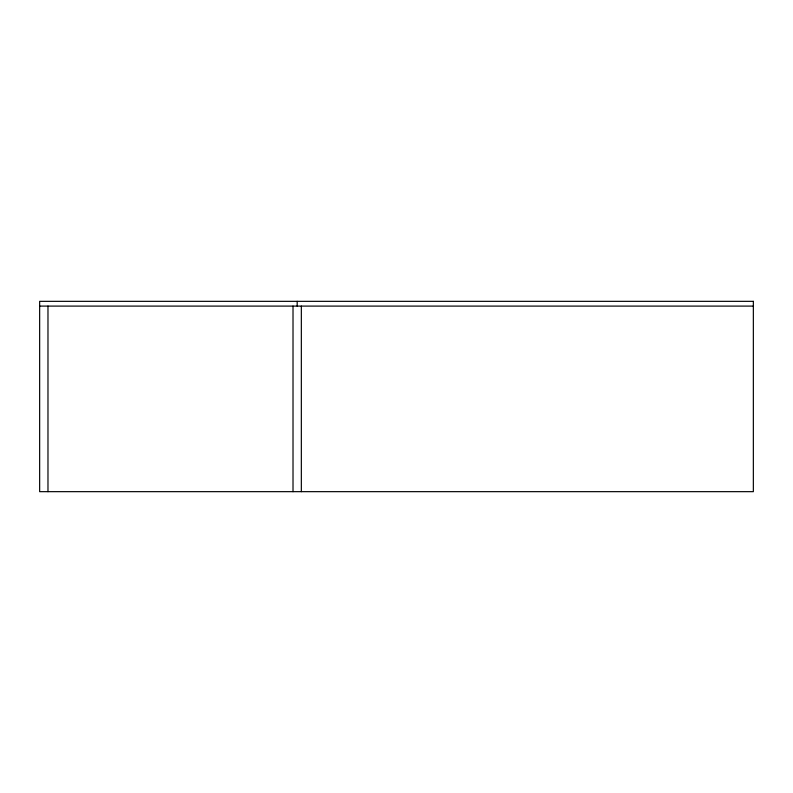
<?xml version="1.0" encoding="UTF-8"?>
<svg xmlns="http://www.w3.org/2000/svg" width="793" height="793" viewBox="0 0 793 793"><rect width="100%" height="100%" fill="white"/><g stroke="black" fill="none" stroke-linecap="round" stroke-linejoin="round"><path stroke-width="1.19" d="M39.65 306.098L753.35 306.098M301.34 306.098L301.34 491.66M297.177 301.34L297.177 306.098M293.014 306.098L293.014 491.66M47.976 306.098L47.976 491.66M753.35 301.34L39.65 301.34L39.65 491.66L753.35 491.66L753.35 301.34"/></g></svg>
